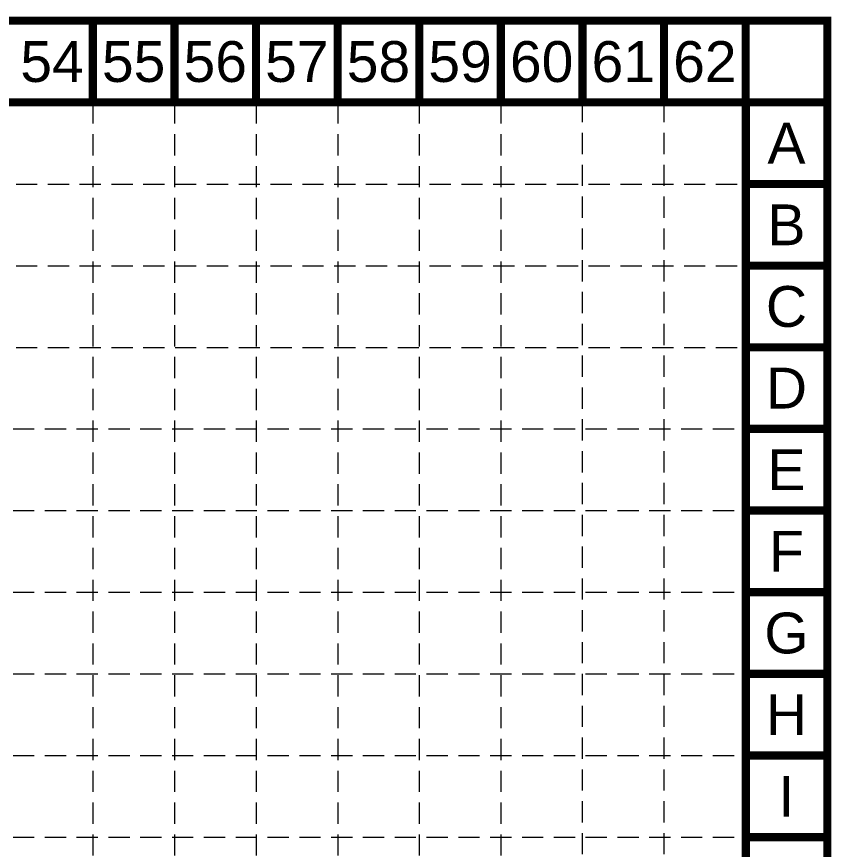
# Model space of a CAD drawing. Header units: inches. Extents: x 2601969 to 2606902, y 7033682 to 7036768.
# Drawn here: x 2606133 to 2606902, y 7035983 to 7036768 of the extents above; entities that cross this region are included whole.
import ezdxf
from ezdxf.enums import TextEntityAlignment as Align

# ---------------------------------------------------------------- set-up
doc = ezdxf.new("R2010")
doc.units = ezdxf.units.IN
doc.header["$MEASUREMENT"] = 0
doc.linetypes.add('HIDDEN', pattern=[0.375, 0.25, -0.125])
doc.layers.add('BASE', color=7, linetype='Continuous')
doc.layers.add('GRID', color=254, linetype='HIDDEN')
doc.styles.get("Standard").update_dxf_attribs({"font": 'ARIAL.TTF'})

msp = doc.modelspace()

# ---------------------------------------------------------------- linework, layer by layer
at = {"layer": 'BASE', "color": 9}
msp.add_line((2606820.81, 7036686.83), (2606820.81, 7033762.73), dxfattribs=at)
at = {"layer": 'BASE', "const_width": 7.7}
for points in [[(2601972.96, 7033685.78), (2606897.76, 7033685.78), (2606897.76, 7036763.78), (2601972.96, 7036763.78)], [(2602049.74, 7033762.71), (2606821.02, 7033762.57), (2606820.92, 7036686.86), (2602050.71, 7036686.95)]]:
    msp.add_lwpolyline(points, close=True, dxfattribs=at)
for points in [[(2606205.21, 7036686.83), (2606205.21, 7036763.78)], [(2606282.16, 7036686.83), (2606282.16, 7036763.78)], [(2606359.11, 7036686.83), (2606359.11, 7036763.78)], [(2606436.06, 7036686.83), (2606436.06, 7036763.78)], [(2606513.01, 7036686.83), (2606513.01, 7036763.78)], [(2606589.96, 7036686.83), (2606589.96, 7036763.78)], [(2606666.91, 7036686.83), (2606666.91, 7036763.78)], [(2606743.86, 7036686.83), (2606743.86, 7036763.78)], [(2606820.81, 7036686.83), (2606820.81, 7036763.78)], [(2606897.76, 7036686.83), (2606897.76, 7036763.78)], [(2606897.76, 7036686.83), (2606820.81, 7036686.83)], [(2606897.76, 7036609.88), (2606820.81, 7036609.88)], [(2606897.76, 7036532.93), (2606820.81, 7036532.93)], [(2606897.76, 7036455.98), (2606820.81, 7036455.98)], [(2606897.76, 7036379.03), (2606820.81, 7036379.03)], [(2606897.76, 7036302.08), (2606820.81, 7036302.08)], [(2606897.76, 7036225.13), (2606820.81, 7036225.13)], [(2606897.76, 7036148.18), (2606820.81, 7036148.18)], [(2606897.76, 7036071.23), (2606820.81, 7036071.23)], [(2606897.76, 7035994.28), (2606820.81, 7035994.28)]]:
    msp.add_lwpolyline(points, dxfattribs=at)
at = {"layer": 'GRID', "color": 252, "linetype": 'HIDDEN', "lineweight": 0, "ltscale": 80}
for p, q in [((2606666.77, 7036688.09), (2606666.77, 7033993.24)), ((2606743.72, 7036688.09), (2606743.72, 7033993.24)), ((2606205.21, 7036686.83), (2606205.21, 7033993.24)), ((2606282.16, 7036686.83), (2606282.16, 7033993.24)), ((2606359.11, 7036686.83), (2606359.11, 7033993.24)), ((2606436.06, 7036686.83), (2606436.06, 7033993.24)), ((2606513.01, 7036686.83), (2606513.01, 7033993.24)), ((2606589.96, 7036686.83), (2606589.96, 7033993.24)), ((2602052.74, 7036609.62), (2606823.64, 7036609.62)), ((2602052.74, 7036532.67), (2606823.64, 7036532.67)), ((2602052.74, 7036455.72), (2606823.64, 7036455.72)), ((2602049.91, 7036379.03), (2606820.81, 7036379.03)), ((2602049.91, 7036302.08), (2606820.81, 7036302.08)), ((2602049.91, 7036225.13), (2606820.81, 7036225.13)), ((2602049.91, 7036148.18), (2606820.81, 7036148.18)), ((2602049.91, 7036071.23), (2606820.81, 7036071.23)), ((2602049.91, 7035994.28), (2606820.81, 7035994.28))]:
    msp.add_line(p, q, dxfattribs=at)

# ---------------------------------------------------------------- texts
at = {"layer": 'BASE'}
for s, height, p in [('54', 38.475, (2606166.73, 7036725.3)), ('55', 38.475, (2606243.68, 7036725.3)), ('56', 38.475, (2606320.63, 7036725.3)), ('57', 38.475, (2606397.58, 7036725.3)), ('58', 38.475, (2606474.53, 7036725.3)), ('59', 38.475, (2606551.48, 7036725.3)), ('60', 38.475, (2606628.43, 7036725.3)), ('61', 38.475, (2606705.38, 7036725.3)), ('62', 38.475, (2606782.33, 7036725.3)), ('A', 38.48, (2606859.28, 7036648.35)), ('B', 38.48, (2606859.28, 7036571.4)), ('C', 38.48, (2606859.28, 7036494.45)), ('D', 38.48, (2606859.28, 7036417.5)), ('E', 38.48, (2606859.28, 7036340.55)), ('F', 38.48, (2606859.28, 7036263.6)), ('G', 38.48, (2606859.28, 7036186.65)), ('H', 38.48, (2606859.28, 7036109.7)), ('I', 38.48, (2606859.28, 7036032.75))]:
    msp.add_text(s, height=height, dxfattribs=at).set_placement(p, align=Align.MIDDLE_CENTER)

doc.saveas('drawing.dxf')
